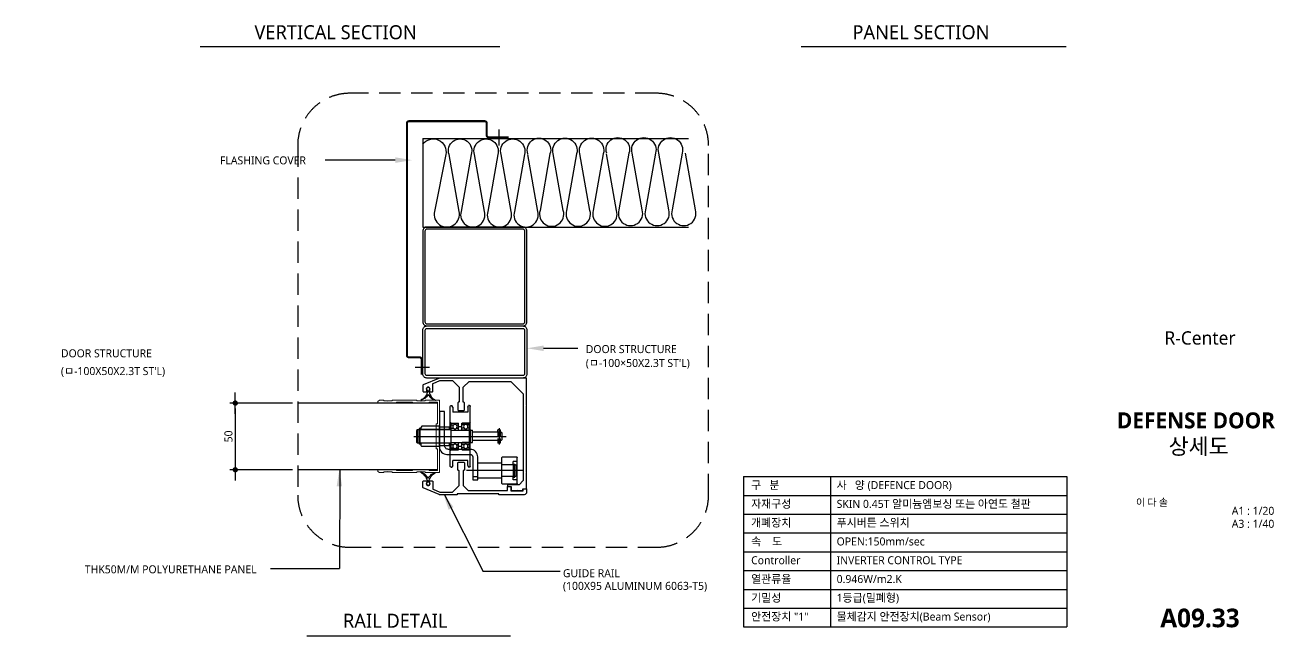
# Model space of a CAD drawing. Extents: x 991 to 16092, y 525 to 11255.
# Drawn here: x 6719 to 16092, y 525 to 5107 of the extents above; entities that cross this region are included whole.
import ezdxf
from ezdxf.enums import TextEntityAlignment as Align

# ---------------------------------------------------------------- set-up
doc = ezdxf.new("R2010")
doc.units = 0
doc.header["$LTSCALE"] = 200
doc.header["$MEASUREMENT"] = 0
doc.header["$PDMODE"] = 3
doc.header["$PDSIZE"] = -1
for name, pattern in [('CENTER', [7, 4, -1, 1, -1]), ('DH-HID2', [1.2, 0.8, -0.4]), ('HIDDEN', [0.375, 0.25, -0.125])]:
    doc.linetypes.add(name, pattern=pattern)
doc.layers.get('0').update_dxf_attribs({"linetype": 'CONTINUOUS'})
doc.layers.get('Defpoints').update_dxf_attribs({"color": 137, "linetype": 'CONTINUOUS'})
for name, color, linetype in [('01TEX', 3, 'CONTINUOUS'), ('DIM', 7, 'CONTINUOUS'), ('SYM-LEAD', 6, 'CONTINUOUS'), ('TEXT', 3, 'CONTINUOUS'), ('XR-A-SEC$0$PANEL-6', 6, 'CONTINUOUS'), ('XR-A-SEC$0$PANEL-INS', 8, 'CONTINUOUS'), ('XR-SHEET$0$TITLE', 7, 'CONTINUOUS'), ('XR-SHEET$1$SHT', 5, 'CONTINUOUS'), ('XR-SHEET$1$TEXT', 3, 'CONTINUOUS')]:
    doc.layers.add(name, color=color, linetype=linetype)
doc.layers.add('DOR', color=252, linetype='CONTINUOUS', lineweight=0)
doc.styles.add('GAUN', font='malgun.ttf')
doc.styles.get("Standard").update_dxf_attribs({"font": 'malgun.ttf'})
doc.styles.add('XR-SHEET$0$굴림체(옥산)', font='malgun.ttf')
doc.styles.add('맑은고딕', font='malgun.ttf')
doc.styles.add('맑은고딕B', font='malgunbd.ttf')
doc.styles.add('스타일1', font='malgun.ttf')
doc.dimstyles.new('GAUN-40', dxfattribs={"dimscale": 40, "dimtxt": 1.5, "dimasz": 1, "dimexe": 1, "dimexo": 1, "dimgap": 0.5, "dimtad": 1, "dimdec": 0, "dimzin": 1, "dimdsep": 46, "dimlunit": 6, "dimtxsty": '맑은고딕', "dimblk": 'CJDOT', "dimcen": 0.09, "dimdle": 1, "dimclrd": 256, "dimclre": 256, "dimclrt": 3, "dimadec": 0, "dimazin": 0, "dimtfac": 1, "dimtdec": 0, "dimtix": 1, "dimtmove": 2, "dimatfit": 3, "dimfxl": 1, "dimtolj": 1, "dimtzin": 1, "dimarcsym": 0})

# ---------------------------------------------------------------- blocks, each defined once
blk = doc.blocks.new('XR-1F$0$A$C7FBF0E62')
at = {"color": 4, "ltscale": 50}
blk.add_lwpolyline([(2.5, 2.5), (2.5, 28.5), (4, 28.5), (4, 58.5), (2.5, 58.5), (2.5, 84.2, -0.414214), (2.8, 84.5), (12.2, 84.5), (12.2, 83.8, 0.414214), (12.5, 83.5), (31.9, 83.5, 0.414214), (32.2, 83.8), (32.2, 84.5), (51.7, 84.5), (51.7, 83.8, 0.414214), (52, 83.5), (73.7, 83.5, 0.414214), (74, 83.8), (74, 85.5), (72, 87), (67, 87, 0.414214), (66.7, 86.7), (66.7, 86), (62.1, 86), (61.7, 85.6), (61.4, 86), (56.7, 86), (56.7, 86.7, 0.414214), (56.4, 87), (27.5, 87, 0.414214), (27.2, 86.7), (27.2, 86), (22.6, 86), (22.2, 85.6), (21.9, 86), (17.2, 86), (17.2, 86.7, 0.414214), (16.9, 87), (0.5, 87, 0.414214), (0, 86.5), (0, 43.9), (0.4, 43.5), (0, 43.1), (0, 0.5, 0.414214), (0.5, 0), (16.9, 0, 0.414214), (17.2, 0.3), (17.2, 1), (21.9, 1), (22.2, 1.4), (22.6, 1), (27.2, 1), (27.2, 0.3, 0.414214), (27.5, 0), (56.4, 0, 0.414214), (56.7, 0.3), (56.7, 1), (61.4, 1), (61.7, 1.4), (62.1, 1), (66.7, 1), (66.7, 0.3, 0.414214), (67, 0), (72, 0), (74, 1.5), (74, 3.2, 0.414214), (73.7, 3.5), (52, 3.5, 0.414214), (51.7, 3.2), (51.7, 2.5), (32.2, 2.5), (32.2, 3.2, 0.414214), (31.9, 3.5), (12.5, 3.5, 0.414214), (12.2, 3.2), (12.2, 2.5), (2.8, 2.5, -0.414214), (2.5, 2.8)], format="xyb", dxfattribs=at)
blk = doc.blocks.new('A$C25BA6F75')
at = {"color": 2}
for p, q in [((52.5, 78.5), (46.5, 78.5)), ((81.5, 80), (52.5, 80)), ((81.5, 86.7), (81.5, 55.3)), ((95.4, 78), (81.5, 78)), ((81.8, 87), (99.6, 87)), ((99.9, 82), (94.9, 82)), ((94.9, 82), (94.9, 78)), ((95.4, 78.8), (95.4, 77.3)), ((95.4, 78.8), (96.9, 78.8)), ((95.4, 78), (95.4, 64)), ((95.4, 77.3), (96.9, 77.3)), ((96.9, 78.8), (96.9, 77.3)), ((97.9, 78), (96.9, 78)), ((96.9, 78), (96.9, 64)), ((98.9, 77), (98.9, 65)), ((99.9, 86.7), (99.9, 55.3)), ((81.5, 62), (52.5, 62)), ((95.4, 64), (81.5, 64)), ((94.9, 64), (94.9, 60)), ((99.9, 60), (94.9, 60)), ((95.4, 63.3), (95.4, 64.8)), ((95.4, 64.8), (96.9, 64.8)), ((95.4, 63.3), (96.9, 63.3)), ((96.9, 63.3), (96.9, 64.8)), ((97.9, 64), (96.9, 64)), ((99.6, 55), (81.8, 55))]:
    blk.add_line(p, q, dxfattribs=at)
at = {"color": 1, "linetype": 'CENTER', "ltscale": 0.5}
for p, q in [((106, 71), (39, 71)), ((0, 30), (18.3, 30))]:
    blk.add_line(p, q, dxfattribs=at)
at = {"color": 2}
blk.add_lwpolyline([(52.5, 82), (52.5, 54.6, -0.414214), (43.5, 45.6), (17.5, 45.6, 0.414214), (12.5, 40.6), (12.5, 0), (6.5, 0), (6.5, 42.6, -0.414214), (15.5, 51.6), (43.5, 51.6, 0.414214), (46.5, 54.6), (46.5, 82), (52.5, 82)], format="xyb", dxfattribs=at)
for centre, radius, start, end in [((81.8, 86.7), 0.3, 90, 180), ((97.9, 77), 1, 0, 90), ((99.6, 86.7), 0.3, 360, 90), ((97.9, 65), 1, 270, 0), ((81.8, 55.3), 0.3, 180, 270), ((99.6, 55.3), 0.3, 270, 0)]:
    blk.add_arc(centre, radius, start, end, dxfattribs=at)
blk = doc.blocks.new('A$C1B987AD5')
for p, q in [((43.8, 73), (43.8, 45)), ((43.8, 73), (43.8, 45)), ((44.8, 74), (45.8, 74)), ((44.8, 74), (45.8, 74)), ((46.8, 72), (45.8, 74)), ((46.8, 72), (45.8, 74)), ((46.8, 72), (46.8, 66)), ((46.8, 72), (46.8, 66)), ((64.8, 66), (46.8, 66)), ((64.8, 66), (46.8, 66)), ((64.8, 72), (65.8, 74)), ((64.8, 72), (65.8, 74)), ((64.8, 72), (64.8, 66)), ((64.8, 72), (64.8, 66)), ((66.8, 74), (65.8, 74)), ((66.8, 74), (65.8, 74)), ((67.8, 73), (67.8, 45.3)), ((67.8, 73), (67.8, 45.3)), ((4.3, 45), (3.3, 44)), ((6.3, 45), (4.3, 45)), ((4.3, 29), (4.3, 45)), ((7.8, 46.5), (6.3, 46.5)), ((6.3, 27.5), (6.3, 46.5)), ((7.8, 46.5), (7.8, 27.5)), ((44.8, 45), (7.8, 45)), ((8.8, 48.2), (9.8, 49.2)), ((8.8, 48.2), (8.8, 45)), ((42.8, 45.1), (8.8, 45.1)), ((30.8, 49.2), (9.8, 49.2)), ((30.8, 49.2), (30.8, 24.8)), ((42.8, 48.2), (30.8, 48.2)), ((42.8, 48.2), (42.8, 45)), ((43.8, 54), (44.8, 53)), ((49.3, 53), (44.8, 53)), ((44.8, 52.7), (44.8, 21.3)), ((44.8, 50.8), (47.6, 50.8)), ((44.8, 46.7), (47.6, 46.7)), ((45.1, 53), (53.8, 53)), ((50.9, 50.8), (53.8, 50.8)), ((50.9, 46.7), (53.8, 46.7)), ((53.8, 53), (53.8, 44.8)), ((53.8, 48.8), (57.8, 48.8)), ((57.8, 52.7), (57.8, 44.8)), ((60.6, 50.8), (57.8, 50.8)), ((60.6, 46.7), (57.8, 46.7)), ((66.5, 53), (58.1, 53)), ((58.1, 53), (66.8, 53)), ((66.8, 50.8), (63.9, 50.8)), ((66.8, 46.7), (63.9, 46.7)), ((67.8, 54), (66.8, 53)), ((66.8, 52.7), (66.8, 21.3)), ((68.1, 45.3), (68.1, 28.8)), ((103.8, 45), (100.8, 45)), ((100.8, 42), (100.8, 45)), ((103.8, 42), (103.8, 45)), ((3.3, 30), (3.3, 44)), ((4.3, 29), (3.3, 30)), ((44.8, 44.5), (66.8, 44.5)), ((45.1, 44.5), (53.5, 44.5)), ((66.5, 44.5), (58.1, 44.5)), ((68.1, 44.5), (70.3, 44.5)), ((70.3, 44.5), (70.3, 29.5)), ((104.8, 42), (70.3, 42)), ((104.8, 32), (70.3, 32)), ((100.8, 32), (100.8, 29)), ((103.8, 29), (103.8, 32)), ((105.8, 41), (104.8, 42)), ((104.8, 32), (105.8, 33)), ((105.8, 33), (105.8, 41)), ((6.3, 29), (4.3, 29)), ((7.8, 27.5), (6.3, 27.5)), ((44.8, 29), (7.8, 29)), ((8.8, 29), (8.8, 25.8)), ((42.8, 28.9), (8.8, 28.9)), ((9.8, 24.8), (8.8, 25.8)), ((30.8, 24.8), (9.8, 24.8)), ((42.8, 25.8), (30.8, 25.8)), ((42.8, 29), (42.8, 25.8)), ((43.8, 29), (43.8, 1)), ((43.8, 29), (43.8, 1)), ((43.8, 20), (44.8, 21)), ((44.8, 29.5), (66.8, 29.5)), ((44.8, 27.3), (47.6, 27.3)), ((44.8, 23.2), (47.6, 23.2)), ((45.1, 29.5), (53.5, 29.5)), ((45.1, 21), (53.5, 21)), ((45.1, 21), (53.8, 21)), ((50.9, 27.3), (53.8, 27.3)), ((50.9, 23.2), (53.8, 23.2)), ((53.8, 29.2), (53.8, 21)), ((53.8, 25.3), (57.8, 25.3)), ((57.8, 29.2), (57.8, 21.3)), ((60.6, 27.3), (57.8, 27.3)), ((60.6, 23.2), (57.8, 23.2)), ((66.5, 29.5), (58.1, 29.5)), ((66.5, 21), (58.1, 21)), ((58.1, 21), (66.8, 21)), ((66.8, 27.3), (63.9, 27.3)), ((66.8, 23.2), (63.9, 23.2)), ((67.8, 20), (66.8, 21)), ((67.8, 28.8), (67.8, 1)), ((67.8, 28.8), (67.8, 1)), ((68.1, 29.5), (70.3, 29.5)), ((68.1, 29.5), (70.3, 29.5)), ((103.8, 29), (100.8, 29)), ((44.8, 0), (45.8, 0)), ((44.8, 0), (45.8, 0)), ((46.8, 2), (45.8, 0)), ((46.8, 2), (45.8, 0)), ((64.8, 8), (46.8, 8)), ((64.8, 8), (46.8, 8)), ((46.8, 2), (46.8, 8)), ((46.8, 2), (46.8, 8)), ((64.8, 2), (64.8, 8)), ((64.8, 2), (64.8, 8)), ((64.8, 2), (65.8, 0)), ((64.8, 2), (65.8, 0)), ((66.8, 0), (65.8, 0)), ((66.8, 0), (65.8, 0))]:
    blk.add_line(p, q)
at = {"color": 1, "linetype": 'CENTER', "ltscale": 0.5}
for p, q in [((102.3, 27.3), (102.3, 46.7)), ((0, 37), (110.8, 37))]:
    blk.add_line(p, q, dxfattribs=at)
at = {"color": 6, "linetype": 'HIDDEN', "ltscale": 0.1}
for p, q in [((100.8, 32), (100.8, 42)), ((103.8, 32), (103.8, 42))]:
    blk.add_line(p, q, dxfattribs=at)
for points in [[(66.8, 43.8), (68.1, 43.8), (68.1, 45.3), (66.8, 45.3)], [(66.8, 30.3), (68.1, 30.3), (68.1, 28.8), (66.8, 28.8)]]:
    blk.add_lwpolyline(points, close=True)
for centre in [(49.3, 48.8), (62.3, 48.8), (49.3, 25.3), (62.3, 25.3)]:
    blk.add_circle(centre, 2.65)
for centre, radius, start, end in [((44.8, 73), 1, 90, 180), ((44.8, 73), 1, 90, 180), ((66.8, 73), 1, 0, 90), ((66.8, 73), 1, 0, 90), ((45.1, 52.7), 0.3, 90, 180), ((53.5, 52.7), 0.3, 0, 90), ((58.1, 52.7), 0.3, 90, 180), ((66.5, 52.7), 0.3, 0, 90), ((45.1, 44.8), 0.3, 180, 270), ((53.5, 44.8), 0.3, 270, 0), ((58.1, 44.8), 0.3, 180, 270), ((66.5, 44.8), 0.3, 270, 0), ((45.1, 29.2), 0.3, 90, 180), ((45.1, 21.3), 0.3, 180, 270), ((53.5, 29.2), 0.3, 0, 90), ((53.5, 21.3), 0.3, 270, 0), ((58.1, 29.2), 0.3, 90, 180), ((58.1, 21.3), 0.3, 180, 270), ((66.5, 29.2), 0.3, 0, 90), ((66.5, 21.3), 0.3, 270, 0), ((44.8, 1), 1, 180, 270), ((44.8, 1), 1, 180, 270), ((66.8, 1), 1, 270, 0), ((66.8, 1), 1, 270, 0)]:
    blk.add_arc(centre, radius, start, end)
blk = doc.blocks.new('CJDOT')
blk.add_line((-2, 0), (2, 0))
at = {"const_width": 0.5}
blk.add_lwpolyline([(-0.25, 0, 1), (0.25, 0, 1)], format="xyb", close=True, dxfattribs=at)
blk = doc.blocks.new('*D23')
at = {"layer": 'Defpoints', "color": 0, "transparency": 16777216}
for p in [(8763.7, 2271.6), (8295.9, 1771.6), (8763.7, 1771.6)]:
    blk.add_point(p, dxfattribs=at)
at = {"layer": 'DIM', "lineweight": -2, "transparency": 16777216}
for p, q in [((8723.7, 2271.6), (8255.9, 2271.6)), ((8295.9, 2231.6), (8295.9, 1811.6)), ((8723.7, 1771.6), (8255.9, 1771.6))]:
    blk.add_line(p, q, dxfattribs=at)
at = {"layer": 'DIM', "lineweight": -2, "transparency": 16777216, "xscale": 40, "yscale": 40, "zscale": 40}
for p, rotation in [((8295.9, 2271.6), 90), ((8295.9, 1771.6), 270)]:
    blk.add_blockref('CJDOT', p, dxfattribs=dict(at, rotation=rotation))
at = {"layer": 'DIM', "color": 3, "transparency": 16777216, "insert": (8244.9, 2021.6), "char_height": 60, "attachment_point": 5, "rotation": 90, "style": '맑은고딕'}
blk.add_mtext('\\A1;50', dxfattribs=at)
blk = doc.blocks.new('XR-SHEET$0$TITLE')
at = {"layer": 'XR-SHEET$0$TITLE', "true_color": 0x000000, "style": 'XR-SHEET$0$굴림체(옥산)'}
for tag, height, p in [('동명칭', 6, (776.77, -457.26)), ('SCALE-A1', 3, (797.5, -522)), ('SCALE-A3', 3, (797.5, -527)), ('DATA', 3, (797.5, -540))]:
    blk.add_attdef(tag, text='', height=height, dxfattribs=at).set_placement(p, align=Align.MIDDLE)
for tag, height, p in [('TITLE1', 6, (776.5, -479.4)), ('TITLE4', 6, (776.5, -484.39)), ('TITLE2', 6, (776.5, -489)), ('TITLE5', 6, (776.5, -493.99)), ('TITLE3', 6, (776.5, -498.7)), ('NAME-1', 3, (760.16, -517.5)), ('NAME-2', 3, (760.16, -526.5)), ('A0.00', 7, (776.5, -561))]:
    blk.add_attdef(tag, text='', height=height, dxfattribs=at).set_placement(p, align=Align.MIDDLE_CENTER)

msp = doc.modelspace()

# ---------------------------------------------------------------- linework, layer by layer
at = {"color": 0, "transparency": 33554687}
for p, q in [((8032.4, 4946.5), (10279.9, 4946.5)), ((12540.2, 4946.5), (14527.5, 4946.5)), ((10271.6, 4323.3), (10271.6, 4203.2)), ((9644.5, 2541.7), (9751.4, 2541.7)), ((9811.4, 2271.6), (8763.7, 2271.6)), ((9811.4, 1771.6), (8763.7, 1771.6)), ((8831.9, 524.6, -9.1), (10359.6, 524.6, -9.1))]:
    msp.add_line(p, q, dxfattribs=at)
at = {"color": 4, "transparency": 33554687}
for p, q in [((12106.6, 1720), (14530.3, 1720)), ((12106.6, 1720), (12106.6, 592.9)), ((12758.5, 1720), (12758.5, 592.9)), ((14530.3, 1720), (14530.3, 592.9)), ((12106.6, 1579.1), (14530.3, 1579.1)), ((12106.6, 1438.2), (14530.3, 1438.2)), ((12106.6, 1297.3), (14530.3, 1297.3)), ((12106.6, 1156.4), (14530.3, 1156.4)), ((12106.6, 1015.5), (14530.3, 1015.5)), ((12106.6, 874.6), (14530.3, 874.6)), ((12106.6, 733.8), (14530.3, 733.8)), ((12106.6, 592.9), (14530.3, 592.9))]:
    msp.add_line(p, q, dxfattribs=at)
at = {"color": 3, "linetype": 'DH-HID2', "transparency": 33554687}
msp.add_lwpolyline([(9154.3, 1190.2), (11454.3, 1190.2, 0.414214), (11844.9, 1580.8), (11844.9, 4204.5, 0.414214), (11454.3, 4595.1), (9154.3, 4595.1, 0.414214), (8763.7, 4204.5), (8763.7, 1580.8, 0.414214)], format="xyb", close=True, dxfattribs=at)
at = {"color": 0, "transparency": 33554687, "const_width": 15.6}
msp.add_lwpolyline([(10346.3, 4264.6), (10196.8, 4264.6, -0.414214), (10181.2, 4280.2), (10181.2, 4370.3, 0.414214), (10165.6, 4385.9), (9598.6, 4385.9, 0.414214), (9583, 4370.3), (9583, 2630.2, 0.414214), (9598.6, 2614.5), (9677.8, 2614.5, -0.414214), (9693.5, 2598.9), (9693.5, 2484.6)], format="xyb", dxfattribs=at)
at = {"color": 4, "transparency": 33554687}
for points in [[(9733.1, 2850), (10451.9, 2850, 0.414214), (10483.1, 2881.2), (10483.1, 3560.9, 0.414214), (10451.9, 3592.1), (9733.1, 3592.1, 0.414214), (9701.9, 3560.9), (9701.9, 2881.2, 0.414214)], [(9733.1, 2865.6), (10451.9, 2865.6, 0.414214), (10467.5, 2881.2), (10467.5, 3560.9, 0.414214), (10451.9, 3576.5), (9733.1, 3576.5, 0.414214), (9717.5, 3560.9), (9717.5, 2881.2, 0.414214)]]:
    msp.add_lwpolyline(points, format="xyb", close=True, dxfattribs=at)
at = {"color": 2, "transparency": 33554687}
for points in [[(10451.9, 2459.3), (9733.1, 2459.3, -0.414214), (9701.9, 2490.6), (9701.9, 2818.7, -0.414214), (9733.1, 2850), (10451.9, 2850, -0.414214), (10483.1, 2818.7), (10483.1, 2490.6, -0.414214)], [(10451.9, 2478.1), (9733.1, 2478.1, -0.414214), (9720.6, 2490.6), (9720.6, 2818.7, -0.414214), (9733.1, 2831.2), (10451.9, 2831.2, -0.414214), (10464.4, 2818.7), (10464.4, 2490.6, -0.414214)]]:
    msp.add_lwpolyline(points, format="xyb", close=True, dxfattribs=at)
at = {"transparency": 33554687}
for points in [[(9752.8, 2366.5, 0.197677), (9751.9, 2364.3), (9751.9, 2358.1, 0.414214), (9753.8, 2356.2), (9771.9, 2356.2, 0.414214), (9778.1, 2362.5), (9778.1, 2417, -0.300845), (9779.3, 2418.7), (9830.7, 2440.6), (9923.8, 2440.6), (9973.8, 2390.6), (9973.8, 2281.2, -0.414214), (9970.6, 2278.1, 0.414214), (9964.4, 2271.8), (9964.4, 2221.8, 0.414214), (9970.6, 2215.6), (10008.1, 2215.6, 0.414214), (10014.4, 2221.8), (10014.4, 2271.8, 0.414214), (10008.1, 2278.1, -0.414214), (10005, 2281.2), (10005, 2390.6), (10048.8, 2434.3), (10362, 2434.3), (10455.7, 2340.6), (10455.7, 1690.6), (10424.5, 1659.3), (10343.2, 1659.3, 0.414214), (10337, 1653.1), (10337, 1650, 0.414214), (10340.1, 1646.8), (10355.7, 1646.8, -0.414214), (10362, 1640.6), (10362, 1612.5), (10454.5, 1612.5), (10454.5, 1621.8, -0.414214), (10460.7, 1628.1), (10477.6, 1628.1, 0.414214), (10480.7, 1631.2), (10480.7, 1747.7), (10478.2, 1750), (10480.7, 1752.2), (10480.7, 2247.7), (10478.2, 2250), (10480.7, 2252.2), (10480.7, 2456.2, 0.414214), (10477.6, 2459.3), (9827.5, 2459.3, 0.100807), (9826.3, 2459.1), (9705.7, 2407.8, 0.300845), (9701.9, 2402.1), (9701.9, 2362.5, 0.414214), (9708.1, 2356.2), (9731.3, 2356.2, 0.414214), (9733.1, 2358.1), (9733.1, 2364.5, 0.194839), (9732.3, 2366.6)], [(9748.8, 2353.3), (9748.8, 2364.1, -0.236068), (9750.1, 2366.6, 3), (9735.1, 2366.6, -0.236068), (9736.3, 2364.1), (9736.3, 2353.3)], [(9752.8, 1677.1, -0.197677), (9751.9, 1679.3), (9751.9, 1684.3, -0.414214), (9755, 1687.5), (9771.9, 1687.5, -0.414214), (9778.1, 1681.2), (9778.1, 1626.7, 0.300845), (9779.3, 1624.9), (9830.7, 1603.1), (9923.8, 1603.1), (9973.8, 1653.1), (9973.8, 1762.5, 0.414214), (9970.6, 1765.6), (9970.6, 1765.6, -0.414214), (9964.4, 1771.8), (9964.4, 1821.8, -0.414214), (9970.6, 1828.1), (10008.1, 1828.1, -0.414214), (10014.4, 1821.8), (10014.4, 1771.8, -0.414214), (10008.1, 1765.6), (10008.1, 1765.6, 0.414214), (10005, 1762.5), (10005, 1653.1), (10042.5, 1615.6), (10337, 1615.6), (10337, 1643.7, -0.414214), (10340.1, 1646.8), (10363.9, 1646.8), (10363.9, 1618.7, 0.414214), (10367, 1615.6), (10406, 1615.6), (10408.2, 1618.1), (10410.5, 1615.6), (10449.5, 1615.6, 0.414214), (10452.6, 1618.7), (10452.6, 1628.1), (10477.6, 1628.1, -0.414214), (10480.7, 1625), (10480.7, 1603.1, -0.414214), (10462, 1584.3), (10410.5, 1584.3), (10408.2, 1586.8), (10406, 1584.3), (10273.3, 1584.3), (10273.3, 1590.6), (9960.8, 1590.6), (9960.8, 1584.3), (9828.2, 1584.3, -0.100807), (9825.7, 1584.8), (9705.7, 1635.8, -0.300845), (9701.9, 1641.6), (9701.9, 1681.2, -0.414214), (9708.1, 1687.5), (9730, 1687.5, -0.414214), (9733.1, 1684.3), (9733.1, 1679.2, -0.194839), (9732.3, 1677)], [(9736.3, 1690.3), (9736.3, 1679.5, -0.236068), (9735.1, 1677, 3), (9750.1, 1677, -0.236068), (9748.8, 1679.5), (9748.8, 1690.3)]]:
    msp.add_lwpolyline(points, format="xyb", dxfattribs=at)
for centre, start, end in [((9742.6, 2376.6), 315.27234, 224.10121), ((9742.6, 1667), 135.89879, 44.72766)]:
    msp.add_arc(centre, 14.4, start, end, dxfattribs=at)
for points, knots in [([(9736.3, 2353.3), (9731.5, 2340.2), (9721.9, 2314.4), (9699.1, 2300.1), (9687.1, 2293.7)], [0, 0, 0, 0, 6.489636, 12.771665, 12.771665, 12.771665, 12.771665]), ([(9748.8, 2353.3), (9753.7, 2340.2), (9763.2, 2314.4), (9786.1, 2300.1), (9798, 2293.7)], [0, 0, 0, 0, 6.489636, 12.771665, 12.771665, 12.771665, 12.771665]), ([(9742.6, 2335.8), (9734.9, 2324.6), (9720.9, 2304.3), (9697.6, 2297), (9687.1, 2293.7)], [0, 0, 0, 0, 6.300091, 11.427788, 11.427788, 11.427788, 11.427788]), ([(9742.6, 2335.8), (9750.3, 2324.6), (9764.2, 2304.3), (9787.5, 2297), (9798, 2293.7)], [0, 0, 0, 0, 6.300091, 11.427788, 11.427788, 11.427788, 11.427788]), ([(9736.3, 1690.3), (9731.5, 1703.4), (9721.9, 1729.2), (9699.1, 1743.5), (9687.1, 1750)], [0, 0, 0, 0, 6.489636, 12.771665, 12.771665, 12.771665, 12.771665]), ([(9742.6, 1707.8), (9734.9, 1719), (9720.9, 1739.4), (9697.6, 1746.7), (9687.1, 1750)], [0, 0, 0, 0, 6.300091, 11.427788, 11.427788, 11.427788, 11.427788]), ([(9742.6, 1707.8), (9750.3, 1719), (9764.2, 1739.4), (9787.5, 1746.7), (9798, 1750)], [0, 0, 0, 0, 6.300091, 11.427788, 11.427788, 11.427788, 11.427788]), ([(9748.8, 1690.3), (9753.7, 1703.4), (9763.2, 1729.2), (9786.1, 1743.5), (9798, 1750)], [0, 0, 0, 0, 6.489636, 12.771665, 12.771665, 12.771665, 12.771665])]:
    msp.add_open_spline(points, degree=3, knots=knots, dxfattribs=at)
at = {"layer": 'SYM-LEAD'}
for p, q in [((9495.7, 4093.9), (8969.7, 4093.9)), ((10608.1, 2682.8), (10864.3, 2682.6)), ((9079, 1765.9), (9078, 1031.6, 0)), ((9861, 1588.7), (10155.2, 1009.2, 0)), ((8559.6, 1031.6), (9078, 1031.6)), ((10731.9, 1009.2), (10155.2, 1009.2, 0))]:
    msp.add_line(p, q, dxfattribs=at)
at = {"layer": 'SYM-LEAD', "elevation": -14.6}
msp.add_lwpolyline([(6419.8, 2881.3, 0, 20, 0), (6458.4, 2835.4, 0, 0, 0), (6565.6, 2657.2, 0, 0, 0), (6988.6, 2657.2, 0, 0, 0)], format="xyseb", dxfattribs=at)
at = {"layer": 'SYM-LEAD'}
for points in [[(9495.7, 4073.1), (9620.7, 4093.8), (9495.8, 4114.8)], [(10608.2, 2661.8), (10483.1, 2682.5), (10608.1, 2703.4)], [(9055.9, 1646.5), (9076.5, 1771.6), (9097.5, 1646.6)], [(9895.2, 1472.1), (9856.1, 1592.6), (9932.2, 1491.2)]]:
    msp.add_solid(points, dxfattribs=at)
at = {"layer": 'XR-A-SEC$0$PANEL-6', "transparency": 33554687}
for p, q in [((9701.9, 4256.2), (11693.8, 4256.2)), ((9701.9, 4256.2), (9701.9, 3592.1)), ((9701.9, 3592.1), (11693.8, 3592.1))]:
    msp.add_line(p, q, dxfattribs=at)
at = {"layer": 'XR-A-SEC$0$PANEL-INS', "transparency": 33554687}
for points in [[(9701.9, 4212.8, -0.818331), (9874.1, 4135.2), (9789.8, 3709.6, 1.275176), (9974, 3709.6), (9899.1, 4135.2)], [(9899.1, 4135.2, -1.420699), (10064.5, 4135.2), (9989.6, 3709.6, 1.344031), (10164.4, 3709.6), (10089.5, 4135.2)], [(10089.4, 4135.2, -1.344031), (10264.3, 4135.2), (10189.3, 3709.6, 1.344031), (10364.2, 3709.6), (10289.2, 4135.2)], [(10289.2, 4135.2, -1.344031), (10464, 4135.2), (10389.1, 3709.6, 1.344031), (10563.9, 3709.6), (10489, 4135.2)], [(10490.4, 4140.8, -1.420699), (10655.8, 4140.8), (10580.9, 3715.3, 1.344031), (10755.7, 3715.3), (10680.8, 4140.8)], [(10680.7, 4140.8, -1.344031), (10855.6, 4140.8), (10780.6, 3715.3, 1.344031), (10955.5, 3715.3), (10880.5, 4140.8)], [(10880.5, 4140.8, -1.344031), (11055.3, 4140.8), (10980.4, 3715.3, 1.344031), (11155.2, 3715.3), (11080.3, 4140.8)], [(11081.7, 4145.6, -1.420699), (11247.1, 4145.6), (11172.2, 3720.1, 1.344031), (11347, 3720.1), (11272.1, 4145.6)], [(11272.1, 4145.6, -1.344031), (11446.9, 4145.6), (11372, 3720.1, 1.344031), (11546.8, 3720.1), (11471.9, 4145.6)], [(11471.8, 4145.6, -1.344031), (11646.6, 4145.6), (11571.7, 3720.1, 1.344031), (11746.5, 3720.1), (11671.6, 4145.6)]]:
    msp.add_lwpolyline(points, format="xyb", dxfattribs=at)

# ---------------------------------------------------------------- block references
at = {"transparency": 33554687, "extrusion": (0, 0, -1), "xscale": 6.25, "yscale": 6.25, "zscale": -6.25, "rotation": 180}
for name, p in [('A$C1B987AD5', (-9634.6, 2252.8)), ('A$C25BA6F75', (-9786.3, 2209.1))]:
    msp.add_blockref(name, p, dxfattribs=at)
at = {"layer": 'DOR', "transparency": 33554687, "xscale": -6.25, "yscale": 6.25, "zscale": 6.25}
msp.add_blockref('XR-1F$0$A$C7FBF0E62', (9827, 1749.7), dxfattribs=at)
at = {"layer": 'TEXT'}
ref = msp.add_blockref('XR-SHEET$0$TITLE', (0, 0), dxfattribs=dict(at, xscale=20, yscale=20, zscale=20))
ref.add_attrib('TITLE2', 'DEFENSE DOOR ', dxfattribs={"layer": 'XR-SHEET$1$SHT', "color": 4, "true_color": 0x000004, "height": 120, "style": '맑은고딕B'}).set_placement((15520, 2141.7), align=Align.MIDDLE_CENTER)
ref.add_attrib('TITLE3', '상세도', dxfattribs={"layer": 'XR-SHEET$1$SHT', "color": 4, "true_color": 0x000004, "height": 120, "style": '맑은고딕B'}).set_placement((15520, 1947.6, 275.4), align=Align.MIDDLE_CENTER)
ref.add_attrib('NAME-1', '이 다 솔', dxfattribs={"layer": 'XR-SHEET$1$TEXT', "color": 3, "true_color": 0x000003, "height": 54, "style": 'GAUN'}).set_placement((15050, 1526.7, 275.4), align=Align.MIDDLE_LEFT)
ref.add_attrib('SCALE-A1', 'A1 : 1/20', dxfattribs={"layer": 'XR-SHEET$1$SHT', "color": 3, "true_color": 0x000003, "height": 60, "style": 'GAUN'}).set_placement((15927.8, 1463.4), align=Align.MIDDLE_CENTER)
ref.add_attrib('SCALE-A3', 'A3 : 1/40', dxfattribs={"layer": 'XR-SHEET$1$SHT', "color": 3, "true_color": 0x000003, "height": 60, "style": 'GAUN'}).set_placement((15927.8, 1366.2), align=Align.MIDDLE_CENTER)
ref.add_attrib('A0.00', 'A09.33', dxfattribs={"layer": 'XR-SHEET$1$SHT', "color": 4, "true_color": 0x000004, "height": 140, "style": '맑은고딕B'}).set_placement((15530, 660), align=Align.MIDDLE_CENTER)

# ---------------------------------------------------------------- texts
at = {"color": 3, "transparency": 33554687}
for s, p in [('구   분', (12164.2, 1626.4, 108.2)), ('사   양 (DEFENCE DOOR)', (12805.3, 1626.4, 108.2)), ('자재구성', (12164.2, 1485.5, 108.2)), ('SKIN 0.45T 알미늄엠보싱 또는 아연도 철판', (12805.3, 1485.5, 108.2)), ('개폐장치', (12164.2, 1344.6, 108.2)), ('푸시버튼 스위치', (12805.3, 1344.6, 108.2)), ('속    도', (12164.2, 1203.7, 108.2)), ('OPEN:150mm/sec', (12805.3, 1203.7, 108.2)), ('Controller', (12164.2, 1062.8, 108.2)), ('INVERTER CONTROL TYPE', (12805.3, 1062.8, 108.2)), ('열관류율', (12164.2, 921.9, 108.2)), ('0.946W/m2.K', (12805.3, 921.9, 108.2)), ('기밀성', (12164.2, 781.1, 108.2)), ('1등급(밀폐형)', (12805.3, 781.1, 108.2)), ('안전장치 "1"', (12164.2, 640.2, 108.2)), ('물체감지 안전장치(Beam Sensor)', (12805.3, 640.2, 108.2))]:
    msp.add_text(s, height=60, dxfattribs=at).set_placement(p)
at = {"layer": '01TEX', "style": 'GAUN'}
for s, p in [('VERTICAL SECTION', (8439.5, 5000.6, 5.8)), ('PANEL SECTION', (12923.7, 5000.6, 5.8)), ('RAIL DETAIL', (9103.3, 586.4, -2.7))]:
    msp.add_text(s, height=105, dxfattribs=at).set_placement(p)
at = {"layer": 'TEXT', "color": 3, "style": '스타일1'}
for s, p in [('FLASHING COVER', (8181.1, 4061.8, 153)), ('DOOR STRUCTURE', (6988.4, 2614.9, 62.5)), ('DOOR STRUCTURE', (10924.1, 2646.5, 0)), ("(ㅁ-100X50X2.3T ST'L)", (6988.4, 2481.6, 62.5)), ("(ㅁ-100×50X2.3T ST'L)", (10924.1, 2542.3, 0)), ('THK50M/M POLYURETHANE PANEL', (7167.4, 994.8, 0)), ('GUIDE RAIL', (10752.7, 965.5, 0)), ('(100X95 ALUMINUM 6063-T5)', (10752.7, 870.5, 0))]:
    msp.add_text(s, height=60, dxfattribs=at).set_placement(p)
at = {"layer": 'TEXT', "style": '스타일1'}
msp.add_text('R-Center', height=100, dxfattribs=at).set_placement((15530, 2760), align=Align.MIDDLE_CENTER)

# ---------------------------------------------------------------- dimensions: what is measured, and where the dimension line sits
at = {"layer": 'DIM'}
dim = msp.add_linear_dim(base=(8295.9, 1771.6), p1=(8763.7, 2271.6), p2=(8763.7, 1771.6), angle=90, text='50', dimstyle='GAUN-40', dxfattribs=at)
dim.commit()
dim.dimension.update_dxf_attribs({"geometry": '*D23', "text_midpoint": (8244.9, 2021.6)})

doc.saveas('drawing.dxf')
